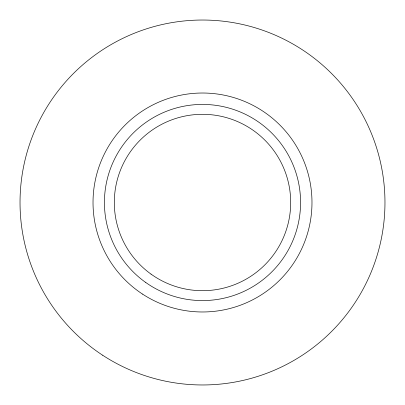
<?xml version="1.0" encoding="UTF-8"?>
<svg xmlns="http://www.w3.org/2000/svg" width="405" height="405" viewBox="0 0 405 405"><rect width="100%" height="100%" fill="white"/><g stroke="black" fill="none" stroke-linecap="round" stroke-linejoin="round"><path stroke-width="0.61" d="M102.597 355.19A182.468 182.468 0 0 0 384.684 212.676A182.468 182.468 0 0 0 120.219 39.634A182.468 182.468 0 0 0 102.597 355.19M151.035 274.119A88.194 88.194 0 0 0 290.258 211.258A88.194 88.194 0 0 0 166.207 122.123A88.194 88.194 0 0 0 151.035 274.119M142.519 294.086A109.482 109.482 0 0 0 311.809 208.651A109.482 109.482 0 0 0 153.176 104.758A109.482 109.482 0 0 0 142.519 294.086M145.83 282.548A98.076 98.076 0 0 0 300.156 211.552A98.076 98.076 0 0 0 161.509 113.4A98.076 98.076 0 0 0 145.83 282.548"/></g></svg>
